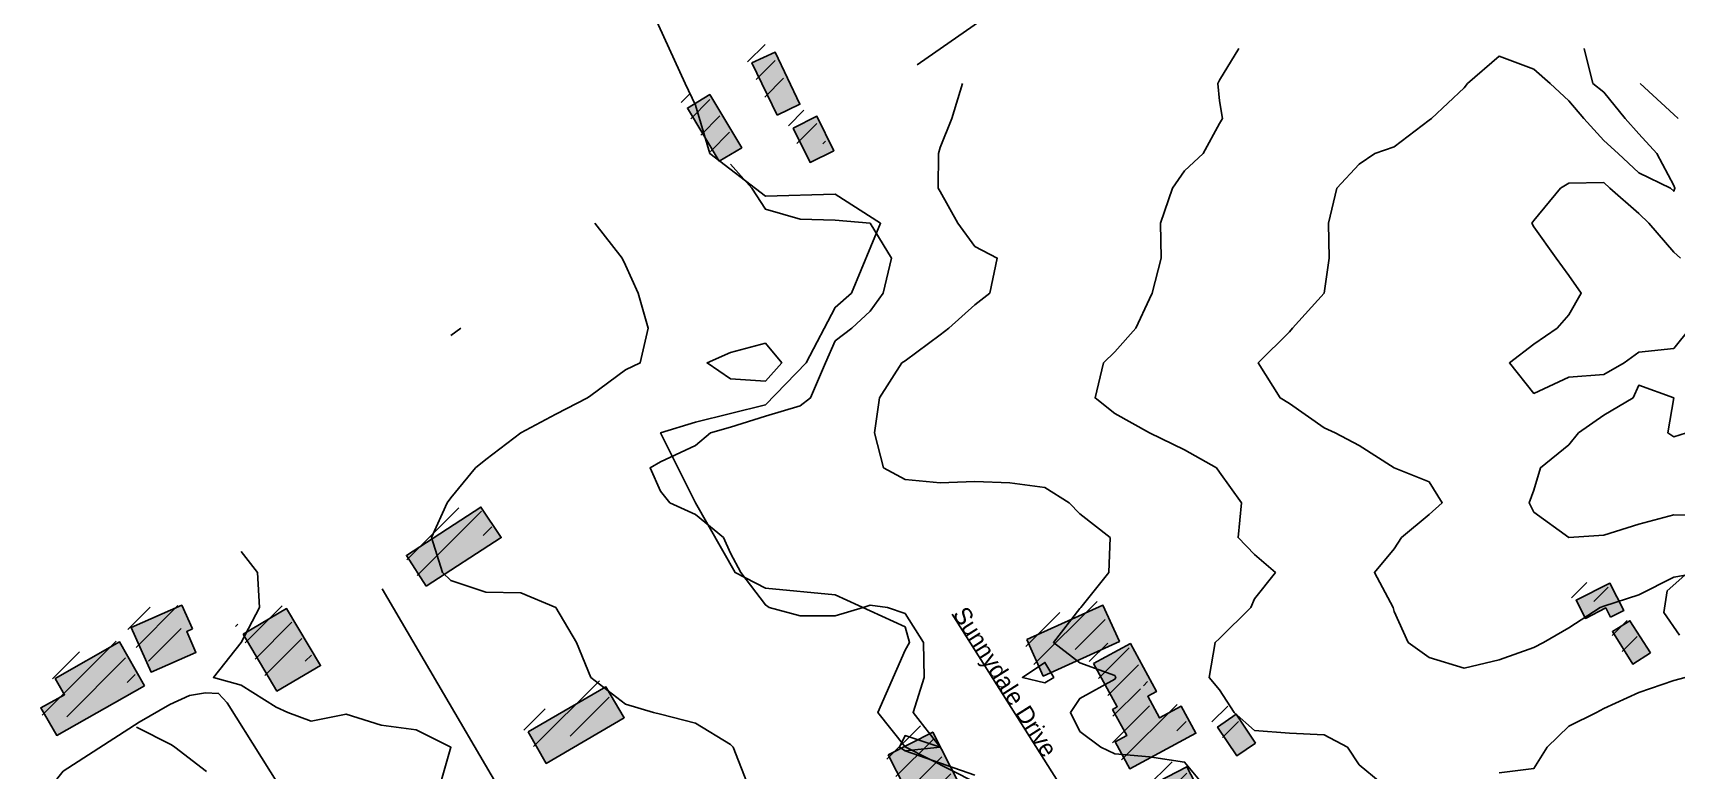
# Model space of a CAD drawing. Extents: x 6376870 to 6544053, y 1818313 to 2076828.
# Drawn here: x 6473180 to 6474591, y 1888473 to 1889106 of the extents above; entities that cross this region are included whole.
import ezdxf

# ---------------------------------------------------------------- set-up
doc = ezdxf.new("R2010")
doc.units = 21
for name, color, linetype in [('BUILDINGS', 9, 'Continuous'), ('CL_LOCAL', 4, 'Continuous'), ('CONTOUR_1FT', 251, 'Continuous'), ('CONTOUR_MAJOR', 92, 'Continuous'), ('ROAD_LABELS', 3, 'Continuous')]:
    doc.layers.add(name, color=color, linetype=linetype)

msp = doc.modelspace()

# ---------------------------------------------------------------- hatches: boundary and pattern name
at = {"layer": 'BUILDINGS_HATCH'}
for points in [[(6473819.3, 1889035.5), (6473838.8, 1889044.9), (6473817.5, 1889089.8), (6473797.6, 1889080.4)], [(6473769.5, 1888996), (6473788.8, 1889007.6), (6473761.4, 1889053.2), (6473742.2, 1889041.6)], [(6473833, 1889024.5), (6473847.5, 1888995), (6473867.9, 1889005.1), (6473853.4, 1889034.7)], [(6473517.9, 1888631.2), (6473582.3, 1888672.9), (6473564.9, 1888699.1), (6473500.8, 1888657.5)], [(6474534.8, 1888604.5), (6474546.3, 1888610.3), (6474534.4, 1888633.6), (6474505.3, 1888619.1), (6474513.3, 1888603.5), (6474530.8, 1888612.5)], [(6473317.3, 1888594.4), (6473307.9, 1888614.8), (6473264.6, 1888595.6), (6473281.6, 1888557.3), (6473320.1, 1888574.3), (6473312.2, 1888592.2)], [(6473360.6, 1888589.8), (6473389.7, 1888541), (6473427.1, 1888563), (6473398, 1888611.9)], [(6474033.7, 1888585.4), (6474047.7, 1888554), (6474113.2, 1888583.7), (6474098.9, 1888614.7)], [(6474569.1, 1888573.8), (6474551.5, 1888601.5), (6474536.5, 1888592.1), (6474553.9, 1888564.3)], [(6473275.9, 1888545.7), (6473254.5, 1888583.3), (6473199.3, 1888551.8), (6473207.3, 1888537.9), (6473186.9, 1888526.7), (6473200.6, 1888503)], [(6474091, 1888564.8), (6474111.3, 1888527.6), (6474107.2, 1888525.1), (6474119.5, 1888502.8), (6474109.4, 1888497.4), (6474122, 1888474.4), (6474178.9, 1888504.8), (6474166.3, 1888528.1), (6474147.6, 1888518), (6474137.4, 1888536.6), (6474144.9, 1888540.6), (6474122.6, 1888581.8)], [(6473605.3, 1888506), (6473621, 1888479), (6473687.9, 1888518.1), (6473672.2, 1888544.7)], [(6474229.9, 1888496.2), (6474213.3, 1888521.1), (6474197.5, 1888510.2), (6474214.1, 1888485.4)], [(6473914.7, 1888486.4), (6473928.9, 1888458.3), (6473942.4, 1888465.2), (6473958.1, 1888434.1), (6473983.1, 1888446.8), (6473952.9, 1888505.9)], [(6474138.3, 1888459), (6474148.8, 1888438.6), (6474181.6, 1888455.6), (6474171, 1888476)]]:
    msp.add_hatch(color=251, dxfattribs=at).paths.add_polyline_path(points)
at = {"layer": 'BUILDINGS_SHADOW'}
h = msp.add_hatch(dxfattribs=at)
h.set_pattern_fill('ANSI31', scale=5)
h.paths.add_polyline_path([(6473812.5, 1889042.8), (6473832, 1889052.2), (6473810.6, 1889097.1), (6473790.8, 1889087.7)])
h = msp.add_hatch(dxfattribs=at)
h.set_pattern_fill('ANSI31', scale=5)
h.paths.add_polyline_path([(6473762.7, 1889003.3), (6473782, 1889014.9), (6473754.6, 1889060.5), (6473735.3, 1889048.9)])
h = msp.add_hatch(dxfattribs=at)
h.set_pattern_fill('ANSI31', scale=5)
h.paths.add_polyline_path([(6473826.2, 1889031.9), (6473840.7, 1889002.3), (6473861.1, 1889012.4), (6473846.6, 1889042)])
h = msp.add_hatch(dxfattribs=at)
h.set_pattern_fill('ANSI31', scale=5)
h.paths.add_polyline_path([(6473511.1, 1888638.5), (6473575.5, 1888680.2), (6473558.1, 1888706.5), (6473494, 1888664.8)])
h = msp.add_hatch(dxfattribs=at)
h.set_pattern_fill('ANSI31', scale=5)
h.paths.add_polyline_path([(6474528, 1888611.8), (6474539.5, 1888617.6), (6474527.5, 1888640.9), (6474498.5, 1888626.5), (6474506.5, 1888610.8), (6474524, 1888619.8)])
h = msp.add_hatch(dxfattribs=at)
h.set_pattern_fill('ANSI31', scale=5)
h.paths.add_polyline_path([(6473310.5, 1888601.7), (6473301.1, 1888622.1), (6473257.8, 1888603), (6473274.8, 1888564.7), (6473313.3, 1888581.6), (6473305.4, 1888599.5)])
h = msp.add_hatch(dxfattribs=at)
h.set_pattern_fill('ANSI31', scale=5)
h.paths.add_polyline_path([(6473353.8, 1888597.2), (6473382.9, 1888548.3), (6473420.3, 1888570.4), (6473391.2, 1888619.3)])
h = msp.add_hatch(dxfattribs=at)
h.set_pattern_fill('ANSI31', scale=5)
h.paths.add_polyline_path([(6474026.9, 1888592.7), (6474040.9, 1888561.3), (6474106.4, 1888591), (6474092.1, 1888622)])
h = msp.add_hatch(dxfattribs=at)
h.set_pattern_fill('ANSI31', scale=5)
h.paths.add_polyline_path([(6474562.3, 1888581.1), (6474544.6, 1888608.8), (6474529.7, 1888599.4), (6474547.1, 1888571.7)])
h = msp.add_hatch(dxfattribs=at)
h.set_pattern_fill('ANSI31', scale=5)
h.paths.add_polyline_path([(6473269.1, 1888553), (6473247.7, 1888590.6), (6473192.5, 1888559.1), (6473200.5, 1888545.2), (6473180.1, 1888534), (6473193.8, 1888510.3)])
h = msp.add_hatch(dxfattribs=at)
h.set_pattern_fill('ANSI31', scale=5)
h.paths.add_polyline_path([(6474084.2, 1888572.1), (6474104.4, 1888534.9), (6474100.4, 1888532.4), (6474112.7, 1888510.1), (6474102.6, 1888504.7), (6474115.2, 1888481.7), (6474172.1, 1888512.1), (6474159.5, 1888535.5), (6474140.8, 1888525.3), (6474130.6, 1888543.9), (6474138, 1888547.9), (6474115.8, 1888589.1)])
h = msp.add_hatch(dxfattribs=at)
h.set_pattern_fill('ANSI31', scale=5)
h.paths.add_polyline_path([(6473598.5, 1888513.3), (6473614.1, 1888486.3), (6473681.1, 1888525.4), (6473665.4, 1888552)])
h = msp.add_hatch(dxfattribs=at)
h.set_pattern_fill('ANSI31', scale=5)
h.paths.add_polyline_path([(6474223.1, 1888503.6), (6474206.5, 1888528.4), (6474190.7, 1888517.5), (6474207.3, 1888492.7)])
h = msp.add_hatch(dxfattribs=at)
h.set_pattern_fill('ANSI31', scale=5)
h.paths.add_polyline_path([(6473907.8, 1888493.7), (6473922.1, 1888465.6), (6473935.6, 1888472.5), (6473951.3, 1888441.5), (6473976.3, 1888454.1), (6473946.1, 1888513.2)])
h = msp.add_hatch(dxfattribs=at)
h.set_pattern_fill('ANSI31', scale=5)
h.paths.add_polyline_path([(6474131.5, 1888466.4), (6474142, 1888445.9), (6474174.8, 1888462.9), (6474164.2, 1888483.4)])

# ---------------------------------------------------------------- linework, layer by layer
at = {"layer": 'BUILDINGS'}
for points in [[(6473819.3, 1889035.5), (6473838.8, 1889044.9), (6473817.5, 1889089.8), (6473797.6, 1889080.4), (6473819.3, 1889035.5)], [(6473769.5, 1888996), (6473788.8, 1889007.6), (6473761.4, 1889053.2), (6473742.2, 1889041.6), (6473769.5, 1888996)], [(6473833, 1889024.5), (6473847.5, 1888995), (6473867.9, 1889005.1), (6473853.4, 1889034.7), (6473833, 1889024.5)], [(6473517.9, 1888631.2), (6473582.3, 1888672.9), (6473564.9, 1888699.1), (6473500.8, 1888657.5), (6473517.9, 1888631.2)], [(6474534.8, 1888604.5), (6474546.3, 1888610.3), (6474534.4, 1888633.6), (6474505.3, 1888619.1), (6474513.3, 1888603.5), (6474530.8, 1888612.5), (6474534.8, 1888604.5)], [(6473317.3, 1888594.4), (6473307.9, 1888614.8), (6473264.6, 1888595.6), (6473281.6, 1888557.3), (6473320.1, 1888574.3), (6473312.2, 1888592.2), (6473317.3, 1888594.4)], [(6473360.6, 1888589.8), (6473389.7, 1888541), (6473427.1, 1888563), (6473398, 1888611.9), (6473360.6, 1888589.8)], [(6474033.7, 1888585.4), (6474047.7, 1888554), (6474113.2, 1888583.7), (6474098.9, 1888614.7), (6474033.7, 1888585.4)], [(6474569.1, 1888573.8), (6474551.5, 1888601.5), (6474536.5, 1888592.1), (6474553.9, 1888564.3), (6474569.1, 1888573.8)], [(6473275.9, 1888545.7), (6473254.5, 1888583.3), (6473199.3, 1888551.8), (6473207.3, 1888537.9), (6473186.9, 1888526.7), (6473200.6, 1888503), (6473275.9, 1888545.7)], [(6474091, 1888564.8), (6474111.3, 1888527.6), (6474107.2, 1888525.1), (6474119.5, 1888502.8), (6474109.4, 1888497.4), (6474122, 1888474.4), (6474178.9, 1888504.8), (6474166.3, 1888528.1), (6474147.6, 1888518), (6474137.4, 1888536.6), (6474144.9, 1888540.6), (6474122.6, 1888581.8), (6474091, 1888564.8)], [(6473605.3, 1888506), (6473621, 1888479), (6473687.9, 1888518.1), (6473672.2, 1888544.7), (6473605.3, 1888506)], [(6474229.9, 1888496.2), (6474213.3, 1888521.1), (6474197.5, 1888510.2), (6474214.1, 1888485.4), (6474229.9, 1888496.2)], [(6473914.7, 1888486.4), (6473928.9, 1888458.3), (6473942.4, 1888465.2), (6473958.1, 1888434.1), (6473983.1, 1888446.8), (6473952.9, 1888505.9), (6473914.7, 1888486.4)], [(6474138.3, 1888459), (6474148.8, 1888438.6), (6474181.6, 1888455.6), (6474171, 1888476), (6474138.3, 1888459)]]:
    msp.add_lwpolyline(points, close=True, dxfattribs=at)
at = {"layer": 'CL_LOCAL'}
for points in [[(6474465.5, 1889445.3), (6473939.4, 1889078.9)], [(6474852.5, 1888783.9), (6474790.4, 1888753.2), (6474738.4, 1888728.4), (6474649.4, 1888673.4), (6474603.8, 1888645.1), (6474583.4, 1888627.1), (6474580.7, 1888608.5), (6474594.1, 1888589.1)], [(6473479.9, 1888628.9), (6473626.2, 1888379.2)], [(6474385.7, 1887948.8), (6473969.4, 1888607.2)], [(6473496.9, 1888293.3), (6473484.8, 1888312.2), (6473464.8, 1888343.1), (6473346.9, 1888531.1), (6473339.6, 1888539), (6473328.2, 1888539.6), (6473314.5, 1888537.4), (6473297.7, 1888529.6), (6473271.3, 1888514.4), (6473206.2, 1888472.3), (6473196, 1888459.7), (6473190.6, 1888448.3), (6473188.7, 1888438), (6473189.9, 1888429.4), (6473194, 1888416.5), (6473203.7, 1888400), (6473295.4, 1888247.7), (6473335.1, 1888185.8)]]:
    msp.add_lwpolyline(points, dxfattribs=at)
at = {"layer": 'CONTOUR_1FT'}
for points, elevation in [([(6474337.1, 1888462.8), (6474319.1, 1888477.8), (6474309.1, 1888492.8), (6474289.1, 1888503.4), (6474259.1, 1888504.8), (6474229.1, 1888507.3), (6474211.7, 1888522.8), (6474199.1, 1888542.2), (6474190.1, 1888552.8), (6474195.3, 1888582.8), (6474199.1, 1888586.3), (6474226.1, 1888612.8), (6474229.1, 1888620.3), (6474247.1, 1888642.8), (6474229.1, 1888658.3), (6474215.1, 1888672.8), (6474218.1, 1888702.8), (6474199.1, 1888729.1), (6474196.4, 1888732.8), (6474169.1, 1888748.2), (6474139.1, 1888762.8), (6474139.1, 1888762.8), (6474109.1, 1888779.3), (6474092.2, 1888792.8), (6474099.5, 1888822.8), (6474109.1, 1888832.4), (6474127.1, 1888852.8), (6474139.1, 1888877.8), (6474141.2, 1888882.8), (6474149.1, 1888912.8), (6474148.3, 1888942.8), (6474158.6, 1888972.8), (6474169.1, 1888987.8), (6474185.2, 1889002.8), (6474199.1, 1889028.5), (6474201.6, 1889032.8), (6474199.1, 1889047.8), (6474197.7, 1889062.8), (6474199.1, 1889065.5), (6474215.7, 1889092.8)], 63), ([(6474289.1, 1888882.8), (6474261.9, 1888852.8), (6474289.1, 1888882.8), (6474293.3, 1888912.8), (6474292.6, 1888942.8), (6474299.8, 1888972.8), (6474319.1, 1888993.6), (6474332.4, 1889002.8), (6474349.1, 1889008.4), (6474379.1, 1889031.4), (6474381.1, 1889032.8), (6474409.1, 1889059.1), (6474412.1, 1889062.8), (6474439.1, 1889086.3), (6474469.1, 1889075.1), (6474482.9, 1889062.8), (6474499.1, 1889047.8), (6474511.9, 1889032.8), (6474529.1, 1889013.8), (6474541.5, 1889002.8), (6474559.1, 1888986), (6474586.3, 1888972.8), (6474589.1, 1888970.3), (6474590.1, 1888972.8), (6474589.1, 1888975.2), (6474574.7, 1889002.8), (6474559.1, 1889019.6), (6474547.4, 1889032.8), (6474529.1, 1889055.2), (6474519.6, 1889062.8), (6474512.1, 1889092.8)], 62), ([(6473978.3, 1889062.8), (6473969.1, 1889032.8), (6473959.1, 1889007.8), (6473957.9, 1889002.8), (6473957.4, 1888972.8), (6473959.1, 1888970), (6473974.5, 1888942.8), (6473989.1, 1888922.8), (6474008.3, 1888912.8), (6474001.9, 1888882.8), (6473989.1, 1888872.8), (6473966.6, 1888852.8), (6473959.1, 1888847), (6473929.1, 1888824.5), (6473926.4, 1888822.8), (6473907.1, 1888792.8), (6473902.8, 1888762.8), (6473910.6, 1888732.8), (6473929.1, 1888722.8), (6473959.1, 1888720), (6473989.1, 1888721.1), (6474019.1, 1888719.8), (6474049.1, 1888715.9), (6474070.1, 1888702.8), (6474079.1, 1888693.3), (6474105.1, 1888672.8), (6474104.1, 1888642.8), (6474080, 1888612.8), (6474079.1, 1888612), (6474056.4, 1888582.8), (6474079.1, 1888565.2), (6474109.1, 1888554.4), (6474110, 1888552.8), (6474109.1, 1888551.4), (6474079.1, 1888534.7), (6474071.1, 1888522.8), (6474079.1, 1888506.4), (6474097.3, 1888492.8), (6474109.1, 1888487.3), (6474139.1, 1888484.5), (6474169.1, 1888480.1), (6474183.4, 1888462.8)], 64), ([(6474560.3, 1889062.8), (6474589.1, 1889036.3), (6474593, 1889032.8)], 61), ([(6473779.1, 1888993.4), (6473797.5, 1888972.8), (6473809.1, 1888954.8), (6473839.1, 1888946.3), (6473869.1, 1888945.5), (6473899.1, 1888942.8), (6473899.1, 1888942.8), (6473917.3, 1888912.8), (6473910.3, 1888882.8), (6473899.1, 1888867.2), (6473883.3, 1888852.8), (6473869.1, 1888841.7), (6473860.8, 1888822.8), (6473848, 1888792.8), (6473839.1, 1888785.9), (6473809.1, 1888777.1), (6473779.1, 1888767.7), (6473761.9, 1888762.8), (6473749.1, 1888751.9), (6473719.1, 1888737.8), (6473710.1, 1888732.8), (6473719.1, 1888712.8), (6473727.2, 1888702.8), (6473749.1, 1888692.8), (6473773.1, 1888672.8), (6473779.1, 1888659.5), (6473787.9, 1888642.8), (6473809.1, 1888615.1), (6473812.4, 1888612.8), (6473839.1, 1888605.8), (6473869.1, 1888605.8), (6473893.1, 1888612.8), (6473899.1, 1888614.7), (6473914.1, 1888612.8), (6473929.1, 1888607.8), (6473944.8, 1888582.8), (6473945.6, 1888552.8), (6473935.9, 1888522.8), (6473959.1, 1888492.8), (6473929.1, 1888502.8), (6473959.1, 1888492.8), (6473929.1, 1888489.8), (6473989.1, 1888468.8)], 65), ([(6474499.1, 1888810.7), (6474469.1, 1888796.6), (6474448.1, 1888822.8), (6474469.1, 1888839), (6474489.1, 1888852.8), (6474499.1, 1888864.1), (6474509.8, 1888882.8), (6474499.1, 1888897.8), (6474488.3, 1888912.8), (6474469.1, 1888939.8), (6474467.3, 1888942.8), (6474469.1, 1888945), (6474492, 1888972.8), (6474499.1, 1888977.1), (6474529.1, 1888977.9), (6474534.3, 1888972.8), (6474559.1, 1888951.2), (6474567.7, 1888942.8), (6474589.1, 1888918), (6474595.1, 1888912.8)], 61), ([(6473662.8, 1888942.8), (6473686.1, 1888912.8), (6473689.1, 1888906.8), (6473700, 1888882.8), (6473708.5, 1888852.8), (6473701.6, 1888822.8), (6473689.1, 1888817), (6473659.1, 1888795), (6473656.3, 1888792.8), (6473629.1, 1888778.9), (6473599.1, 1888762.8), (6473569.1, 1888739.9), (6473599.1, 1888762.8)], 66), ([(6473547.6, 1888852.8), (6473539.1, 1888846.5)], 67), ([(6474612.4, 1888642.8), (6474589.1, 1888638.8), (6474559.1, 1888623.6), (6474529.1, 1888614), (6474526.1, 1888612.8), (6474499.1, 1888595.4), (6474477.4, 1888582.8), (6474469.1, 1888578.4), (6474439.1, 1888567.8), (6474409.1, 1888560.8), (6474379.1, 1888570), (6474361.1, 1888582.8), (6474349.1, 1888609.5), (6474348.1, 1888612.8), (6474332.1, 1888642.8), (6474349.1, 1888663.2), (6474355.4, 1888672.8), (6474379.1, 1888692.8), (6474390.3, 1888702.8), (6474379.1, 1888720.8), (6474349.1, 1888732.8), (6474349.1, 1888732.8), (6474319.1, 1888752), (6474298.3, 1888762.8), (6474289.1, 1888767), (6474259.1, 1888788), (6474251.1, 1888792.8), (6474232.4, 1888822.8), (6474259.1, 1888849.5), (6474261.9, 1888852.8)], 62), ([(6474603.3, 1888852.8), (6474589.1, 1888835.2), (6474559.1, 1888832.1), (6474546.7, 1888822.8), (6474529.1, 1888813), (6474499.1, 1888810.7)], 61), ([(6473809.1, 1888807.3), (6473779.1, 1888809.3), (6473759.1, 1888822.8), (6473779.1, 1888831.9), (6473809.1, 1888839.7), (6473823.2, 1888822.8), (6473809.1, 1888807.3)], 66), ([(6474600, 1888762.8), (6474589.1, 1888759.3), (6474584.1, 1888762.8), (6474589.1, 1888792.8), (6474559.1, 1888803.7), (6474554.2, 1888792.8), (6474529.1, 1888778), (6474507.3, 1888762.8), (6474499.1, 1888752.6), (6474474.6, 1888732.8), (6474469.1, 1888713.7), (6474465.1, 1888702.8), (6474469.1, 1888694.8), (6474499.1, 1888672.8), (6474529.1, 1888675), (6474559.1, 1888684.4), (6474589.1, 1888692.3), (6474619.1, 1888691.6)], 61), ([(6473793.2, 1888462.8), (6473781.4, 1888492.8), (6473779.1, 1888495.1), (6473749.1, 1888513.4), (6473719.1, 1888521.2), (6473713.1, 1888522.8), (6473689.1, 1888529.9), (6473659.1, 1888552.8), (6473659.1, 1888552.8), (6473646.8, 1888582.8), (6473629.1, 1888612.8), (6473629.1, 1888612.8), (6473599.1, 1888625.3), (6473569.1, 1888626.1), (6473539.1, 1888636), (6473531.9, 1888642.8), (6473522.5, 1888672.8), (6473535.9, 1888702.8), (6473539.1, 1888706.9), (6473560.2, 1888732.8), (6473569.1, 1888739.9)], 66), ([(6473359.1, 1888660.8), (6473372.9, 1888642.8), (6473374.8, 1888612.8), (6473359.1, 1888582.8), (6473335.1, 1888552.8), (6473359.1, 1888582.8)], 67), ([(6474049.1, 1888548), (6474029.8, 1888552.8), (6474049.1, 1888565.7), (6474056.8, 1888552.8), (6474049.1, 1888548)], 64), ([(6473335.1, 1888552.8), (6473359.1, 1888546.1), (6473389.1, 1888527.3), (6473399.1, 1888522.8), (6473419.1, 1888515.3), (6473449.1, 1888521.3), (6473479.1, 1888511.8), (6473509.1, 1888507.8), (6473539.1, 1888492.8), (6473539.1, 1888492.8), (6473530.5, 1888462.8), (6473539.1, 1888492.8)], 67), ([(6474599.1, 1888552.8), (6474589.1, 1888550), (6474559.1, 1888539.9), (6474529.1, 1888526), (6474522.7, 1888522.8), (6474499.1, 1888511), (6474480.4, 1888492.8), (6474469.1, 1888474.6), (6474439.1, 1888470.9)], 63), ([(6473269.1, 1888510), (6473299.1, 1888494.9), (6473302.1, 1888492.8), (6473329.1, 1888472)], 68), ([(6473929.1, 1888489.8), (6473924.3, 1888492.8), (6473929.1, 1888502.8)], 65)]:
    msp.add_lwpolyline(points, dxfattribs=dict(at, elevation=elevation))
at = {"layer": 'CONTOUR_MAJOR', "elevation": 65}
msp.add_lwpolyline([(6473712.7, 1889122.8), (6473740.2, 1889062.8), (6473749.1, 1889044.1), (6473761.3, 1889002.8), (6473809.1, 1888966), (6473869.1, 1888967.8), (6473908, 1888942.8), (6473883.1, 1888882.8), (6473869.1, 1888870.5), (6473844.2, 1888822.8), (6473809.1, 1888786.9), (6473749.1, 1888772), (6473719.1, 1888762.8), (6473749.1, 1888702.8), (6473749.1, 1888702.8), (6473783.3, 1888642.8), (6473809.1, 1888629.5), (6473869.1, 1888623.6), (6473929.1, 1888596.1), (6473933, 1888582.8), (6473929.1, 1888576.3), (6473905.8, 1888522.8), (6473929.1, 1888493.3), (6473989.1, 1888462.8)], dxfattribs=at)

# ---------------------------------------------------------------- texts
at = {"layer": 'ROAD_LABELS'}
msp.add_text('Sunnydale Drive', height=15, rotation=302.3031, dxfattribs=at).set_placement((6473969.4, 1888607.2))

doc.saveas('drawing.dxf')
